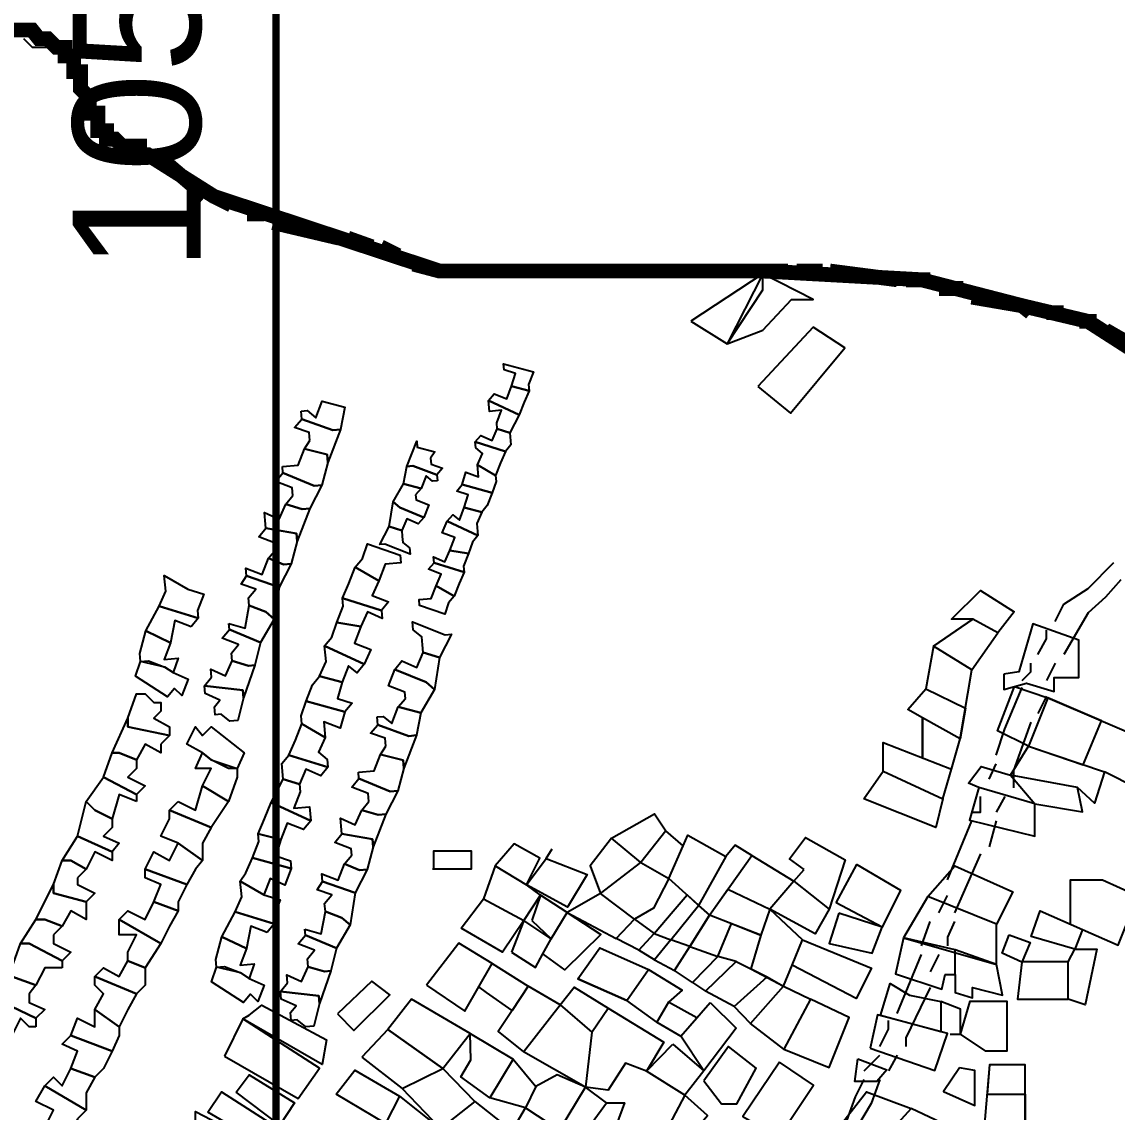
# Model space of a CAD drawing. Header units: millimetres. Extents: x -3588 to 75209, y -3737 to 38254.
# Drawn here: x 19082.6 to 19260.9, y 33496.9 to 33674.4 of the extents above; entities that cross this region are included whole.
import ezdxf

# ---------------------------------------------------------------- set-up
doc = ezdxf.new("R2010")
doc.units = ezdxf.units.MM
doc.layers.add('P', color=253, linetype='Continuous')
doc.layers.add('T', color=7, linetype='Continuous')

msp = doc.modelspace()

# ---------------------------------------------------------------- linework, layer by layer
at = {"color": 254}
for points in [[(19191.543, 33625.635), (19197.488, 33621.942), (19203.273, 33630.773), (19203.273, 33633.342), (19191.543, 33625.635)], [(19203.273, 33624.19), (19207.933, 33629.167), (19211.469, 33629.167), (19203.273, 33633.342), (19203.273, 33633.342), (19197.488, 33621.942), (19203.273, 33624.19)], [(19202.47, 33615.038), (19207.773, 33610.703), (19216.611, 33621.3), (19211.469, 33624.672), (19202.47, 33615.038)], [(19237.317, 33568.935), (19241.497, 33574.95), (19237.447, 33577.172), (19231.025, 33572.756), (19237.447, 33577.172), (19233.992, 33577.172), (19238.678, 33581.814), (19244.197, 33578.362), (19241.497, 33574.95)], [(19242.497, 33568.216), (19242.497, 33565.713), (19244.242, 33566.209), (19246.189, 33566.763), (19250.67, 33565.383), (19250.67, 33567.689), (19254.691, 33567.689), (19254.691, 33573.748), (19247.243, 33576.383), (19244.936, 33568.611), (19242.497, 33568.216)], [(19232.591, 33547.89), (19233.984, 33552.758), (19235.396, 33557.697), (19229.285, 33561.105), (19229.285, 33554.592), (19229.285, 33561.105), (19226.85, 33562.463), (19229.807, 33565.8), (19236.246, 33562.67), (19235.396, 33557.697), (19237.317, 33568.935), (19231.025, 33572.756), (19229.807, 33565.8)], [(19246.498, 33556.483), (19241.47, 33558.995), (19244.242, 33566.209), (19249.657, 33564.341), (19246.498, 33556.483), (19255.402, 33553.471), (19258.424, 33560.605), (19249.657, 33564.341), (19267.278, 33556.833), (19264.162, 33549.655), (19258.876, 33552.296)], [(19222.846, 33552.411), (19222.846, 33557.106), (19233.984, 33552.758)], [(19238.44, 33549.784), (19236.893, 33544.438), (19247.53, 33541.861), (19247.53, 33547.079), (19238.44, 33549.784), (19236.751, 33550.461), (19238.827, 33553.198), (19243.597, 33551.781), (19247.53, 33547.079), (19255.33, 33545.791), (19254.492, 33549.784), (19243.597, 33551.781), (19246.498, 33556.483), (19258.876, 33552.296), (19257.264, 33547.208), (19254.492, 33549.784)], [(19219.713, 33547.89), (19222.846, 33552.411), (19232.591, 33547.89), (19231.423, 33543.229), (19219.713, 33547.89)], [(19178.626, 33541.513), (19185.633, 33545.473), (19187.472, 33542.717), (19183.382, 33537.538)], [(19178.626, 33541.513), (19175.181, 33537.004), (19176.864, 33532.532), (19183.382, 33537.538), (19178.626, 33541.513)], [(19187.949, 33534.95), (19190.314, 33540.295), (19187.472, 33542.717)], [(19190.314, 33540.295), (19191.082, 33542.031), (19197.264, 33538.539), (19192.821, 33530.582), (19194.577, 33529.007), (19201.46, 33538.714), (19198.75, 33540.373), (19197.264, 33538.539)], [(19209.984, 33536.416), (19207.635, 33538.155), (19210.213, 33541.651), (19216.657, 33537.971), (19214.051, 33529.966)], [(19159.694, 33537.014), (19164.797, 33533.942), (19166.957, 33538.257), (19162.769, 33540.61), (19159.694, 33537.014)], [(19168.003, 33538.191), (19168.985, 33539.76)], [(19149.478, 33536.517), (19155.86, 33536.517), (19155.86, 33539.416), (19149.671, 33539.416), (19149.671, 33536.517)], [(19168.003, 33538.191), (19174.677, 33535.576), (19171.471, 33530.281), (19164.797, 33533.942), (19168.003, 33538.191)], [(19201.46, 33538.714), (19208.334, 33534.504), (19204.431, 33529.98), (19202.918, 33525.753), (19194.577, 33529.007), (19197.558, 33533.21), (19204.431, 33529.98)], [(19159.694, 33537.014), (19157.796, 33531.654), (19164.339, 33528.123), (19167.087, 33532.242), (19164.797, 33533.942)], [(19183.382, 33537.538), (19187.949, 33534.95), (19185.456, 33530.114), (19182.36, 33528.35)], [(19208.334, 33534.504), (19209.984, 33536.416)], [(19215.184, 33530.972), (19218.545, 33537.208), (19225.674, 33533.038), (19222.673, 33527.048), (19215.184, 33530.972)], [(19230.135, 33531.998), (19234.534, 33537.03), (19243.969, 33532.762), (19241.317, 33527.539)], [(19191.371, 33523.895), (19194.577, 33529.007), (19187.949, 33534.95)], [(19208.334, 33534.504), (19214.051, 33529.966), (19211.798, 33525.922), (19204.431, 33529.98)], [(19255.283, 33526.678), (19261.11, 33524.1), (19264.316, 33532.056), (19258.562, 33534.663), (19256.756, 33534.663), (19253.277, 33534.663), (19253.277, 33527.565)], [(19176.864, 33532.532), (19171.406, 33529.431), (19179.403, 33525.161), (19182.36, 33528.35), (19176.864, 33532.532)], [(19154.132, 33526.881), (19157.796, 33531.654), (19164.339, 33528.123), (19160.887, 33522.948), (19154.132, 33526.881)], [(19165.648, 33528.123), (19168.832, 33525.115), (19171.406, 33529.431), (19167.087, 33532.242), (19165.648, 33528.123)], [(19185.598, 33526.005), (19188.679, 33529.617), (19190.94, 33532.268), (19194.577, 33529.007), (19191.371, 33523.895), (19188.314, 33524.997), (19192.821, 33530.582), (19190.94, 33532.268)], [(19230.135, 33531.998), (19226.148, 33525.304), (19241.317, 33520.939), (19241.317, 33527.539), (19230.135, 33531.998)], [(19171.406, 33529.431), (19176.915, 33525.845), (19171.019, 33520.071), (19167.48, 33522.697), (19168.832, 33525.115)], [(19195.923, 33522.254), (19198.171, 33527.605), (19202.918, 33525.753), (19201.321, 33520.258), (19206.654, 33517.433), (19208.024, 33520.823), (19209.699, 33524.967), (19204.431, 33529.98), (19209.699, 33524.967), (19220.936, 33520.336), (19218.465, 33515.432), (19208.024, 33520.823)], [(19215.635, 33529.298), (19214.086, 33524.375), (19221.09, 33522.793), (19222.673, 33527.048), (19215.635, 33529.298)], [(19254.058, 33523.448), (19246.966, 33525.502), (19248.431, 33529.709), (19255.283, 33526.678), (19254.058, 33523.448)], [(19162.376, 33522.948), (19166.237, 33520.474), (19167.48, 33522.697), (19168.832, 33525.115), (19164.339, 33528.123), (19162.376, 33522.948)], [(19183.064, 33523.285), (19179.403, 33525.161), (19182.36, 33528.35), (19185.598, 33526.005)], [(19185.645, 33521.691), (19183.064, 33523.285), (19185.598, 33526.005), (19188.314, 33524.997)], [(19243.395, 33525.769), (19246.797, 33524.527), (19245.423, 33521.324), (19242.217, 33522.827), (19243.395, 33525.769)], [(19148.508, 33517.601), (19154.77, 33513.386), (19159.187, 33521.092), (19153.781, 33524.451), (19148.508, 33517.601)], [(19173.136, 33518.627), (19181.149, 33515.108), (19173.136, 33518.627), (19176.746, 33523.642), (19184.671, 33520.123)], [(19191.371, 33523.895), (19188.314, 33524.997), (19185.645, 33521.691), (19188.909, 33519.97)], [(19191.793, 33518.034), (19188.909, 33519.97), (19191.371, 33523.895), (19195.923, 33522.254)], [(19226.148, 33525.304), (19224.838, 33519.432), (19232.422, 33516.932), (19232.938, 33519.313), (19234.567, 33519.313), (19234.567, 33523.36), (19226.148, 33525.304)], [(19198.921, 33521.435), (19195.923, 33522.254), (19191.793, 33518.034), (19193.936, 33516.595)], [(19234.567, 33519.313), (19234.567, 33516.416), (19237.386, 33515.543), (19237.386, 33517.21), (19242.31, 33515.94), (19241.317, 33520.939), (19234.567, 33523.36)], [(19252.983, 33521.381), (19254.058, 33523.448), (19257.657, 33523.448), (19255.754, 33514.397), (19252.983, 33515.306)], [(19159.187, 33521.092), (19165.059, 33517.442), (19162.45, 33513.49), (19158.306, 33516.42), (19157.027, 33517.324)], [(19181.149, 33515.108), (19184.671, 33520.123), (19190.131, 33516.779), (19187.929, 33514.844), (19185.992, 33511.588), (19181.149, 33515.108)], [(19198.595, 33514.128), (19193.936, 33516.595), (19198.921, 33521.435), (19203.952, 33518.968)], [(19245.423, 33521.324), (19244.751, 33515.306), (19252.983, 33515.306), (19252.983, 33521.381), (19245.448, 33521.381)], [(19134.034, 33512.929), (19136.7, 33510.199), (19142.565, 33515.993), (19139.633, 33518.257), (19134.034, 33512.929)], [(19201.25, 33511.335), (19198.595, 33514.128), (19203.952, 33518.968), (19206.654, 33517.433)], [(19162.45, 33513.49), (19160.177, 33510.047), (19164.328, 33506.759), (19170.271, 33514.382), (19165.059, 33517.442)], [(19170.271, 33514.382), (19172.534, 33517.286), (19178.067, 33513.876)], [(19206.7, 33507.193), (19201.25, 33511.335), (19206.654, 33517.433), (19211.032, 33515.338)], [(19227.15, 33515.965), (19232.224, 33514.939), (19232.224, 33510.013), (19222.397, 33512.672), (19224.009, 33517.848), (19227.15, 33515.965)], [(19142.2, 33510.386), (19151.167, 33504.005), (19155.609, 33509.71), (19146.049, 33515.331), (19142.2, 33510.386)], [(19187.929, 33514.844), (19185.992, 33511.588), (19189.899, 33509.271), (19192.531, 33512.272), (19187.929, 33514.844)], [(19194.709, 33514.756), (19198.936, 33510.621), (19193.653, 33503.67), (19189.899, 33509.271), (19194.709, 33514.756)], [(19206.7, 33507.193), (19214.06, 33504.167), (19217.321, 33512.313), (19211.032, 33515.338), (19206.7, 33507.193)], [(19233.754, 33509.599), (19235.426, 33509.599), (19235.426, 33513.672), (19232.224, 33514.939)], [(19235.426, 33509.599), (19236.996, 33515), (19242.977, 33515), (19242.977, 33506.852), (19239.594, 33506.852), (19235.426, 33509.599)], [(19119.653, 33512.692), (19121.695, 33514.358), (19132.231, 33508.684), (19131.504, 33504.67), (19118.612, 33512.138), (19119.653, 33512.692)], [(19170.271, 33514.382), (19175.424, 33509.965), (19174.414, 33500.971), (19164.328, 33506.759)], [(19175.424, 33509.965), (19178.067, 33513.876), (19187.137, 33508.333), (19184.319, 33503.582), (19180.885, 33504.902), (19178.067, 33500.503), (19174.414, 33500.971)], [(19115.655, 33506.063), (19127.65, 33499.168), (19131.1, 33504.093), (19118.612, 33512.138), (19115.655, 33506.063)], [(19220.741, 33507.353), (19231.269, 33503.689), (19233.317, 33509.717), (19221.961, 33512.79), (19220.741, 33507.353)], [(19138.013, 33505.864), (19144.527, 33500.75), (19151.167, 33504.005), (19142.2, 33510.386), (19138.013, 33505.864)], [(19155.609, 33509.71), (19162.643, 33505.574), (19158.842, 33499.257), (19154.125, 33502.697), (19155.718, 33505.436), (19155.609, 33509.71)], [(19188.634, 33507.981), (19193.653, 33503.67), (19190.544, 33499.671), (19184.319, 33503.582), (19188.634, 33507.981)], [(19193.653, 33501.998), (19196.559, 33498.303), (19199.024, 33498.303), (19202.194, 33504.11), (19197.703, 33507.629), (19193.653, 33501.998)], [(19151.167, 33504.005), (19156.376, 33498.656), (19150.767, 33494.276), (19144.527, 33500.75)], [(19162.643, 33505.574), (19166.305, 33501.127), (19164.628, 33497.614), (19158.842, 33499.257)], [(19205.98, 33505.078), (19199.993, 33496.192), (19205.892, 33492.848), (19211.528, 33501.294), (19205.98, 33505.078)], [(19218.73, 33505.581), (19223.462, 33503.808), (19221.806, 33501.917), (19218.257, 33501.917), (19218.73, 33505.581)], [(19235.291, 33504.162), (19232.689, 33500.262), (19237.775, 33498.016), (19237.775, 33503.689), (19235.291, 33504.162)], [(19240.164, 33504.646), (19238.884, 33489.402), (19245.971, 33489.402), (19245.971, 33504.646), (19240.164, 33504.646), (19239.763, 33499.868), (19245.971, 33499.868), (19245.971, 33494.713), (19239.33, 33494.713)], [(19117.515, 33500.157), (19119.646, 33502.978), (19127.013, 33498.464), (19124.626, 33494.822), (19117.515, 33500.157)], [(19133.835, 33499.847), (19136.871, 33503.751), (19144.146, 33499.525), (19141.82, 33495.087), (19133.835, 33499.847)], [(19170.161, 33494.005), (19174.414, 33500.971), (19169.788, 33502.983), (19166.305, 33501.127)], [(19170.161, 33494.005), (19173.152, 33492.055), (19177.8, 33498.458), (19174.414, 33500.971)], [(19112.931, 33496.938), (19115.154, 33500.213), (19124.38, 33494.302), (19122.413, 33491.41), (19112.931, 33496.938)], [(19144.146, 33499.525), (19150.264, 33494.627), (19144.651, 33492.35), (19141.82, 33495.087)], [(19156.376, 33498.656), (19160.784, 33495.204), (19156.132, 33490.425)], [(19186.999, 33492.902), (19191.253, 33492.902), (19194.247, 33496.365), (19190.544, 33499.671), (19186.999, 33492.902)], [(19220.869, 33490.312), (19214.939, 33493.566), (19220.144, 33500.253), (19227.426, 33497.542)], [(19110.89, 33493.914), (19110.89, 33497.033), (19122.227, 33491.123), (19122.227, 33486.69), (19110.89, 33493.914)], [(19160.346, 33490.279), (19164.628, 33497.614), (19170.161, 33494.005), (19165.766, 33486.805), (19163.483, 33488.005)], [(19177.8, 33498.458), (19180.759, 33498.458), (19179.46, 33494.903), (19175.219, 33494.903)], [(19229.773, 33488.358), (19233.293, 33494.741), (19227.426, 33497.542), (19220.869, 33490.312)]]:
    msp.add_lwpolyline(points, dxfattribs=at)
at = {"layer": 'P', "const_width": 1.2}
msp.add_lwpolyline([(19125.312, 27423.91), (19123.411, 36422.535)], dxfattribs=at)
at = {"layer": 'P', "color": 254}
for points, const_width in [([(19080.054, 33673.04), (19081.463, 33673.04), (19082.887, 33673.04), (19084.295, 33673.04), (19085.416, 33671.631), (19086.84, 33671.631), (19088.248, 33670.223), (19089.657, 33670.223), (19089.657, 33668.815), (19091.065, 33668.815), (19091.065, 33667.678), (19091.065, 33666.27), (19092.201, 33666.27), (19092.201, 33664.862), (19092.201, 33663.453), (19093.609, 33662.029), (19093.609, 33660.909), (19093.609, 33659.5), (19095.018, 33659.5), (19095.018, 33658.092), (19095.018, 33656.668), (19096.426, 33656.668), (19096.426, 33655.259), (19097.834, 33655.259), (19098.971, 33654.139), (19100.379, 33654.139), (19101.787, 33654.139), (19101.787, 33652.715), (19103.212, 33652.715), (19113.934, 33645.945), (19150.631, 33633.814), (19188.464, 33633.814), (19203.411, 33633.814), (19229.113, 33632.39), (19245.485, 33628.165), (19256.207, 33625.621), (19271.171, 33616.018)], 2.417), ([(19080.054, 33673.04), (19081.463, 33673.04), (19082.887, 33673.04), (19084.295, 33673.04)], 2.417), ([(19081.463, 33673.04), (19082.887, 33673.04), (19084.295, 33673.04), (19085.416, 33671.631), (19086.84, 33671.631), (19088.248, 33670.223), (19089.657, 33670.223), (19089.657, 33668.815), (19091.065, 33668.815), (19091.065, 33667.678), (19091.065, 33666.27), (19092.201, 33666.27), (19092.201, 33664.862), (19092.201, 33663.453), (19093.609, 33662.029), (19093.609, 33660.909), (19093.609, 33659.5), (19095.018, 33659.5), (19095.018, 33658.092), (19095.018, 33656.668), (19096.426, 33656.668), (19096.426, 33655.259), (19097.834, 33655.259), (19098.971, 33654.139), (19100.379, 33654.139), (19101.787, 33654.139), (19101.787, 33652.715), (19103.212, 33652.715), (19113.934, 33645.945), (19150.631, 33633.814), (19188.464, 33633.814), (19203.411, 33633.814), (19229.113, 33632.39), (19245.485, 33628.165), (19256.207, 33625.621), (19271.171, 33616.018)], 1.2), ([(19085.416, 33671.631), (19086.84, 33671.631), (19088.248, 33670.223)], 2.417), ([(19089.657, 33668.815), (19091.065, 33668.815), (19091.065, 33667.678), (19091.065, 33666.27), (19092.201, 33666.27), (19092.201, 33664.862), (19092.201, 33663.453), (19093.609, 33662.029), (19093.609, 33660.909), (19093.609, 33659.5)], 2.417), ([(19095.018, 33658.092), (19095.018, 33656.668), (19096.426, 33656.668), (19096.426, 33655.259), (19097.834, 33655.259)], 2.417), ([(19098.971, 33654.139), (19100.379, 33654.139), (19101.787, 33654.139), (19101.787, 33652.715)], 2.417), ([(19104.62, 33652.715), (19112.526, 33645.945)], 2.417), ([(19113.934, 33645.945), (19116.751, 33644.537)], 2.417), ([(19119.295, 33643.129), (19122.112, 33643.129)], 2.417), ([(19123.536, 33641.704), (19134.259, 33639.176)], 2.417), ([(19135.667, 33639.176), (19139.62, 33637.767)], 2.417), ([(19141.028, 33637.767), (19143.861, 33636.343)], 2.417), ([(19146.39, 33634.935), (19150.631, 33633.814), (19155.992, 33633.814)], 2.417), ([(19158.809, 33633.814), (19161.353, 33633.814)], 2.417), ([(19162.762, 33633.814), (19166.714, 33633.814)], 2.417), ([(19168.139, 33633.814), (19179.133, 33633.814)], 2.417), ([(19180.27, 33633.814), (19184.511, 33633.814)], 2.417), ([(19185.919, 33633.814), (19188.464, 33633.814), (19189.872, 33633.814)], 2.417), ([(19191.28, 33633.814), (19202.003, 33633.814)], 2.417), ([(19203.411, 33633.814), (19207.364, 33633.814)], 2.417), ([(19208.788, 33633.814), (19213.013, 33633.814)], 2.417), ([(19214.149, 33633.814), (19225.16, 33632.39)], 2.417), ([(19226.568, 33632.39), (19229.113, 33632.39), (19230.521, 33632.39)], 2.417), ([(19231.93, 33630.982), (19235.883, 33630.982)], 2.417), ([(19237.291, 33629.573), (19245.485, 33628.165), (19246.893, 33627.029)], 2.417), ([(19249.438, 33627.029), (19252.254, 33627.029)], 2.417), ([(19254.799, 33625.621), (19256.207, 33625.621), (19257.616, 33625.621)], 2.417), ([(19259.024, 33624.212), (19268.338, 33618.851)], 2.417)]:
    msp.add_lwpolyline(points, dxfattribs=dict(at, const_width=const_width))
for points in [[(19082.887, 33671.631), (19084.295, 33670.223), (19086.84, 33670.223), (19089.657, 33668.815), (19091.065, 33667.678)], [(19092.201, 33666.27), (19093.609, 33662.029)], [(19165.132, 33615.332), (19165.223, 33614.34), (19162.377, 33615.079), (19162.978, 33617.114), (19161.144, 33617.733), (19161.053, 33618.726), (19165.934, 33617.385), (19165.132, 33615.332)], [(19164.404, 33612.487), (19163.592, 33610.422), (19158.622, 33612.744), (19159.513, 33613.816), (19161.577, 33613.015), (19162.377, 33615.079), (19165.223, 33614.34), (19164.404, 33612.487)], [(19159.946, 33609.098), (19160.747, 33611.151), (19158.784, 33610.971), (19158.622, 33612.744), (19163.592, 33610.422), (19162.083, 33607.506), (19160.036, 33608.116), (19159.946, 33609.098)], [(19128.091, 33611.005), (19129.103, 33611.098), (19130.493, 33609.941), (19131.546, 33612.62), (19135.237, 33611.66), (19134.537, 33608.007), (19133.264, 33607.89), (19128.207, 33609.731), (19128.091, 33611.005)], [(19129.548, 33606.251), (19129.43, 33607.539), (19127.037, 33608.34), (19128.207, 33609.731), (19133.264, 33607.89), (19134.537, 33608.007), (19132.459, 33602.667), (19132.342, 33603.94), (19128.652, 33604.885), (19129.548, 33606.251)], [(19162.263, 33605.543), (19161.36, 33604.47), (19156.463, 33606), (19157.354, 33607.072), (19159.217, 33606.253), (19160.036, 33608.116), (19162.083, 33607.506), (19162.263, 33605.543)], [(19149.17, 33603.351), (19149.261, 33602.359), (19151.106, 33601.741), (19150.204, 33600.668), (19146.306, 33602.088), (19145.324, 33601.997), (19146.926, 33606.115), (19147.016, 33605.133), (19149.861, 33604.405), (19149.17, 33603.351)], [(19160.542, 33602.607), (19159.74, 33600.554), (19156.805, 33602.264), (19157.624, 33604.127), (19156.553, 33605.019), (19156.463, 33606), (19161.36, 33604.47), (19160.542, 33602.607)], [(19125.052, 33601.987), (19127.598, 33602.221), (19128.652, 33604.885), (19132.342, 33603.94), (19132.459, 33602.667), (19131.5, 33598.975), (19130.226, 33598.858), (19125.146, 33600.96), (19125.052, 33601.987)], [(19150.294, 33599.687), (19149.513, 33599.615), (19148.441, 33600.507), (19147.63, 33598.441), (19144.784, 33599.181), (19145.324, 33601.997), (19146.306, 33602.088), (19150.204, 33600.668), (19150.294, 33599.687)], [(19159.831, 33599.561), (19159.201, 33597.726), (19154.322, 33599.055), (19154.933, 33601.102), (19156.986, 33600.301), (19156.805, 33602.264), (19159.74, 33600.554), (19159.831, 33599.561)], [(19126.77, 33597.257), (19126.653, 33598.53), (19123.99, 33599.57), (19125.146, 33600.96), (19130.226, 33598.858), (19131.5, 33598.975), (19129.542, 33595.192), (19128.254, 33595.074), (19125.615, 33595.853), (19126.77, 33597.257)], [(19146.739, 33597.37), (19146.81, 33596.589), (19148.875, 33595.778), (19148.063, 33593.724), (19144.147, 33595.344), (19143.074, 33596.246), (19144.784, 33599.181), (19147.63, 33598.441), (19146.739, 33597.37)], [(19158.401, 33595.662), (19157.51, 33594.591), (19154.665, 33595.319), (19155.275, 33597.366), (19153.43, 33597.984), (19154.322, 33599.055), (19159.201, 33597.726), (19158.401, 33595.662)], [(19122.251, 33593.239), (19122.135, 33594.512), (19124.552, 33593.45), (19125.615, 33595.853), (19128.254, 33595.074), (19129.542, 33595.192), (19127.45, 33589.85), (19127.333, 33591.123), (19122.37, 33591.952), (19122.251, 33593.239)], [(19148.063, 33593.724), (19147.172, 33592.652), (19145.308, 33593.471), (19144.489, 33591.607), (19142.454, 33592.219), (19143.074, 33596.246), (19144.147, 33595.344), (19148.063, 33593.724)], [(19156.691, 33592.727), (19156.871, 33590.764), (19151.9, 33593.086), (19152.792, 33594.158), (19153.863, 33593.266), (19154.665, 33595.319), (19157.51, 33594.591), (19156.691, 33592.727)], [(19123.969, 33588.51), (19123.876, 33589.522), (19121.213, 33590.562), (19122.37, 33591.952), (19127.333, 33591.123), (19127.45, 33589.85), (19126.505, 33586.16), (19125.231, 33586.043), (19122.814, 33587.105), (19123.969, 33588.51)], [(19144.58, 33590.626), (19144.67, 33589.644), (19145.741, 33588.753), (19145.832, 33587.76), (19141.725, 33589.374), (19140.933, 33589.302), (19142.454, 33592.219), (19144.489, 33591.607), (19144.58, 33590.626)], [(19155.98, 33589.693), (19155.351, 33587.847), (19152.334, 33588.357), (19153.135, 33590.421), (19151.071, 33591.222), (19151.9, 33593.086), (19156.871, 33590.764), (19155.98, 33589.693)], [(19138.098, 33587.03), (19138.899, 33589.423), (19144.217, 33587.592), (19144.334, 33586.319), (19141.788, 33586.085), (19140.735, 33583.406), (19136.927, 33585.639), (19138.098, 33587.03)], [(19154.549, 33585.794), (19154.64, 33584.801), (19149.741, 33586.342), (19149.651, 33587.324), (19151.504, 33586.504), (19152.334, 33588.357), (19155.351, 33587.847), (19154.549, 33585.794)], [(19119.229, 33584.208), (19119.112, 33585.482), (19121.775, 33584.442), (19122.814, 33587.105), (19125.231, 33586.043), (19126.505, 33586.16), (19124.532, 33582.376), (19119.229, 33584.208)], [(19153.821, 33582.949), (19153.02, 33580.885), (19150.084, 33582.606), (19150.904, 33584.458), (19148.839, 33585.27), (19149.741, 33586.342), (19154.64, 33584.801), (19153.821, 33582.949)], [(19252.254, 33579.61), (19256.207, 33582.154), (19260.432, 33586.379)], [(19106.065, 33581.717), (19105.831, 33584.263), (19109.638, 33582.044), (19112.293, 33581.252), (19111.239, 33578.588), (19111.356, 33577.315), (19105.003, 33579.299), (19106.065, 33581.717)], [(19119.557, 33580.635), (19120.713, 33582.025), (19118.318, 33582.841), (19119.229, 33584.208), (19124.532, 33582.376), (19123.728, 33577.152), (19122.337, 33578.323), (19119.673, 33579.362), (19119.557, 33580.635)], [(19135.889, 33582.961), (19136.927, 33585.639), (19140.735, 33583.406), (19139.672, 33581.004), (19142.351, 33579.951), (19141.18, 33578.56), (19134.826, 33580.559), (19135.889, 33582.961)], [(19152.118, 33579.812), (19151.5, 33577.967), (19147.4, 33579.379), (19147.31, 33580.361), (19149.273, 33580.541), (19150.084, 33582.606), (19153.02, 33580.885), (19152.118, 33579.812)], [(19261.568, 33583.563), (19259.024, 33580.73), (19256.207, 33578.202)], [(19110.201, 33575.91), (19107.537, 33576.964), (19106.837, 33573.297), (19102.808, 33575.232), (19105.003, 33579.299), (19111.356, 33577.315), (19110.201, 33575.91)], [(19116.335, 33576.473), (19118.974, 33575.694), (19119.673, 33579.362), (19122.337, 33578.323), (19123.728, 33577.152), (19121.51, 33573.345), (19116.428, 33575.461), (19116.335, 33576.473)], [(19134.944, 33579.271), (19134.826, 33580.559), (19141.18, 33578.56), (19141.297, 33577.287), (19138.894, 33578.35), (19137.817, 33575.946), (19133.904, 33576.608), (19134.944, 33579.271)], [(19250.846, 33576.793), (19252.254, 33579.61)], [(19256.207, 33578.202), (19252.254, 33571.416)], [(19116.78, 33571.627), (19117.936, 33573.017), (19115.257, 33574.069), (19116.428, 33575.461), (19121.51, 33573.345), (19120.563, 33569.669), (19119.536, 33569.575), (19116.897, 33570.354), (19116.78, 33571.627)], [(19133.088, 33574.214), (19133.904, 33576.608), (19137.817, 33575.946), (19136.778, 33573.268), (19139.456, 33572.23), (19138.379, 33569.812), (19131.932, 33572.824), (19133.088, 33574.214)], [(19147.876, 33573.003), (19147.759, 33574.276), (19146.369, 33575.432), (19146.251, 33576.72), (19151.578, 33574.627), (19152.605, 33574.721), (19150.633, 33570.937), (19147.993, 33571.73), (19147.876, 33573.003)], [(19248.013, 33571.416), (19249.438, 33573.961), (19249.438, 33575.369)], [(19101.863, 33571.542), (19102.808, 33575.232), (19106.837, 33573.297), (19105.799, 33570.619), (19108.1, 33570.83), (19107.282, 33568.45), (19105.916, 33569.346), (19101.98, 33570.269), (19101.863, 33571.542)], [(19132.166, 33570.278), (19131.932, 33572.824), (19138.379, 33569.812), (19137.223, 33568.422), (19135.833, 33569.578), (19134.794, 33566.915), (19131.104, 33567.86), (19132.166, 33570.278)], [(19143.357, 33568.985), (19144.513, 33570.375), (19146.931, 33569.313), (19147.993, 33571.73), (19150.633, 33570.937), (19149.829, 33565.713), (19148.437, 33566.884), (19143.357, 33568.985)], [(19103.253, 33570.386), (19105.916, 33569.346), (19107.282, 33568.45), (19109.701, 33567.374), (19108.661, 33564.711), (19107.517, 33565.89), (19106.361, 33564.5), (19101.163, 33567.889), (19101.98, 33570.269), (19103.253, 33570.386)], [(19113.534, 33567.726), (19113.416, 33569.013), (19115.82, 33567.935), (19116.897, 33570.354), (19119.536, 33569.575), (19120.563, 33569.669), (19118.731, 33564.351), (19118.615, 33565.624), (19112.364, 33566.334), (19113.534, 33567.726)], [(19245.485, 33567.191), (19246.893, 33568.599), (19246.893, 33570.008)], [(19250.846, 33570.008), (19249.438, 33567.191)], [(19145.075, 33564.255), (19144.982, 33565.268), (19142.303, 33566.321), (19143.357, 33568.985), (19148.437, 33566.884), (19149.829, 33565.713), (19147.61, 33561.906), (19143.919, 33562.865), (19145.075, 33564.255)], [(19129.947, 33566.47), (19131.104, 33567.86), (19134.794, 33566.915), (19134.002, 33564.26), (19136.395, 33563.459), (19135.239, 33562.069), (19128.909, 33563.793), (19129.947, 33566.47)], [(19105.266, 33562.183), (19104.146, 33561.046), (19106.691, 33559.638), (19106.691, 33558.23), (19099.905, 33559.638), (19099.905, 33561.046), (19101.313, 33564.999), (19102.738, 33564.999), (19104.146, 33563.591), (19105.266, 33563.591), (19105.266, 33562.183)], [(19113.979, 33562.879), (19114.898, 33563.999), (19112.481, 33565.061), (19112.364, 33566.334), (19118.615, 33565.624), (19118.731, 33564.351), (19117.786, 33560.661), (19116.499, 33560.543), (19115.109, 33561.699), (19114.096, 33561.606), (19113.979, 33562.879)], [(19241.244, 33555.044), (19242.652, 33559.285), (19245.485, 33566.055)], [(19249.438, 33564.646), (19248.013, 33561.83)], [(19128.092, 33561.413), (19128.909, 33563.793), (19135.239, 33562.069), (19134.446, 33559.414), (19131.783, 33560.453), (19132.017, 33557.907), (19128.21, 33560.125), (19128.092, 33561.413)], [(19140.464, 33561.25), (19141.476, 33561.343), (19142.866, 33560.187), (19143.919, 33562.865), (19147.61, 33561.906), (19146.91, 33558.253), (19145.637, 33558.136), (19140.58, 33559.977), (19140.464, 33561.25)], [(19105.266, 33556.821), (19105.266, 33555.397), (19102.738, 33556.821), (19101.313, 33554.277), (19098.497, 33555.397), (19097.36, 33555.397), (19099.905, 33561.046), (19099.905, 33559.638), (19106.691, 33558.23), (19105.266, 33556.821)], [(19116.277, 33552.869), (19113.46, 33554.277), (19112.052, 33555.397), (19109.507, 33556.821), (19110.915, 33559.638), (19112.052, 33558.23), (19113.46, 33559.638), (19118.821, 33555.397), (19117.685, 33552.869), (19116.277, 33552.869)], [(19127.171, 33557.462), (19128.21, 33560.125), (19132.017, 33557.907), (19130.955, 33555.49), (19132.345, 33554.334), (19132.462, 33553.061), (19126.109, 33555.045), (19127.171, 33557.462)], [(19141.921, 33556.496), (19141.803, 33557.784), (19139.41, 33558.586), (19140.58, 33559.977), (19145.637, 33558.136), (19146.91, 33558.253), (19144.832, 33552.912), (19144.715, 33554.185), (19141.025, 33555.13), (19141.921, 33556.496)], [(19246.893, 33560.405), (19244.06, 33552.516), (19244.06, 33549.683)], [(19101.313, 33552.869), (19099.905, 33551.46), (19102.738, 33550.036), (19101.313, 33548.628), (19095.952, 33551.46), (19097.36, 33555.397), (19098.497, 33555.397), (19101.313, 33554.277), (19101.313, 33552.869)], [(19117.685, 33551.46), (19116.277, 33547.507), (19112.052, 33550.036), (19113.46, 33552.869), (19110.915, 33552.869), (19112.052, 33555.397), (19113.46, 33554.277), (19117.685, 33552.869), (19117.685, 33551.46)], [(19124.938, 33553.654), (19126.109, 33555.045), (19132.462, 33553.061), (19131.306, 33551.671), (19128.888, 33552.733), (19127.826, 33550.316), (19125.172, 33551.108), (19124.938, 33553.654)], [(19137.425, 33552.232), (19139.971, 33552.466), (19141.025, 33555.13), (19144.715, 33554.185), (19144.832, 33552.912), (19143.873, 33549.221), (19142.6, 33549.104), (19137.519, 33551.205), (19137.425, 33552.232)], [(19240.107, 33551.091), (19241.244, 33553.636)], [(19101.313, 33547.507), (19098.497, 33548.628), (19097.36, 33544.675), (19094.544, 33546.083), (19093.135, 33547.507), (19095.952, 33551.46), (19101.313, 33548.628), (19101.313, 33547.507)], [(19127.943, 33549.042), (19126.904, 33546.379), (19129.45, 33546.613), (19129.661, 33544.313), (19123.214, 33547.325), (19125.172, 33551.108), (19127.826, 33550.316), (19127.943, 33549.042)], [(19139.143, 33547.503), (19139.026, 33548.776), (19136.363, 33549.815), (19137.519, 33551.205), (19142.6, 33549.104), (19143.873, 33549.221), (19141.915, 33545.437), (19140.627, 33545.319), (19137.988, 33546.098), (19139.143, 33547.503)], [(19108.099, 33547.507), (19110.915, 33546.083), (19112.052, 33550.036), (19116.277, 33547.507), (19113.46, 33543.266), (19106.691, 33546.083), (19108.099, 33547.507)], [(19097.36, 33543.266), (19095.952, 33541.858), (19098.497, 33540.722), (19097.36, 33539.313), (19091.727, 33541.858), (19093.135, 33547.507), (19094.544, 33546.083), (19097.36, 33544.675), (19097.36, 33543.266)], [(19122.161, 33544.646), (19123.214, 33547.325), (19129.661, 33544.313), (19128.505, 33542.923), (19125.827, 33543.961), (19124.789, 33541.283), (19121.098, 33542.243), (19122.161, 33544.646)], [(19237.291, 33545.73), (19238.699, 33545.73), (19238.699, 33548.275)], [(19242.652, 33548.275), (19241.244, 33545.73)], [(19112.052, 33540.722), (19112.052, 33537.905), (19108.099, 33540.722), (19105.266, 33541.858), (19106.691, 33544.675), (19106.691, 33546.083), (19113.46, 33543.266), (19112.052, 33540.722)], [(19134.624, 33543.485), (19134.508, 33544.758), (19136.925, 33543.696), (19137.988, 33546.098), (19140.627, 33545.319), (19141.915, 33545.437), (19139.823, 33540.096), (19139.706, 33541.369), (19134.743, 33542.197), (19134.624, 33543.485)], [(19233.338, 33534.719), (19237.291, 33544.322)], [(19241.244, 33544.322), (19240.107, 33540.081)], [(19097.36, 33539.313), (19097.36, 33537.905), (19094.544, 33539.313), (19093.135, 33536.497), (19090.591, 33537.905), (19089.182, 33537.905), (19091.727, 33541.858), (19097.36, 33539.313)], [(19121.216, 33540.956), (19121.098, 33542.243), (19124.789, 33541.283), (19124.01, 33538.644), (19126.389, 33537.841), (19126.507, 33536.554), (19120.177, 33538.293), (19121.216, 33540.956)], [(19136.342, 33538.755), (19136.249, 33539.768), (19133.586, 33540.807), (19134.743, 33542.197), (19139.706, 33541.369), (19139.823, 33540.096), (19138.878, 33536.405), (19137.605, 33536.288), (19135.187, 33537.35), (19136.342, 33538.755)], [(19110.915, 33536.497), (19109.507, 33533.952), (19102.738, 33536.497), (19104.146, 33539.313), (19106.691, 33537.905), (19108.099, 33540.722), (19112.052, 33537.905), (19110.915, 33536.497)], [(19091.727, 33535.072), (19091.727, 33533.952), (19094.544, 33532.544), (19093.135, 33531.135), (19087.774, 33532.544), (19087.774, 33533.952), (19089.182, 33537.905), (19090.591, 33537.905), (19093.135, 33536.497), (19091.727, 33535.072)], [(19119.115, 33535.875), (19120.177, 33538.293), (19126.507, 33536.554), (19125.468, 33533.891), (19123.051, 33534.953), (19122.011, 33532.29), (19118.204, 33534.508), (19119.115, 33535.875)], [(19238.699, 33538.96), (19234.474, 33529.358)], [(19108.099, 33531.135), (19108.099, 33529.711), (19104.146, 33531.135), (19105.266, 33533.952), (19102.738, 33535.072), (19102.738, 33536.497), (19109.507, 33533.952), (19108.099, 33531.135)], [(19131.602, 33534.454), (19131.485, 33535.727), (19134.148, 33534.687), (19135.187, 33537.35), (19137.605, 33536.288), (19138.878, 33536.405), (19136.905, 33532.621), (19131.602, 33534.454)], [(19118.438, 33531.962), (19118.204, 33534.508), (19122.011, 33532.29), (19124.666, 33531.498), (19123.612, 33528.833), (19123.729, 33527.56), (19117.376, 33529.545), (19118.438, 33531.962)], [(19131.93, 33530.88), (19133.086, 33532.27), (19130.691, 33533.086), (19131.602, 33534.454), (19136.905, 33532.621), (19136.101, 33527.397), (19134.71, 33528.568), (19132.047, 33529.607), (19131.93, 33530.88)], [(19093.135, 33529.711), (19093.135, 33528.303), (19090.591, 33529.711), (19089.182, 33527.183), (19086.366, 33528.303), (19084.941, 33528.303), (19087.774, 33533.952), (19087.774, 33532.544), (19093.135, 33531.135), (19093.135, 33529.711)], [(19106.691, 33527.183), (19105.266, 33524.35), (19098.497, 33528.303), (19099.905, 33529.711), (19102.738, 33528.303), (19104.146, 33531.135), (19108.099, 33529.711), (19106.691, 33527.183)], [(19231.93, 33529.358), (19233.338, 33532.191)], [(19122.574, 33526.156), (19119.91, 33527.21), (19119.211, 33523.542), (19115.182, 33525.477), (19117.376, 33529.545), (19123.729, 33527.56), (19122.574, 33526.156)], [(19128.708, 33526.719), (19131.347, 33525.94), (19132.047, 33529.607), (19134.71, 33528.568), (19136.101, 33527.397), (19133.883, 33523.59), (19128.801, 33525.706), (19128.708, 33526.719)], [(19087.774, 33525.758), (19087.774, 33524.35), (19090.591, 33522.942), (19089.182, 33521.533), (19083.821, 33524.35), (19082.413, 33524.35), (19084.941, 33528.303), (19086.366, 33528.303), (19089.182, 33527.183), (19087.774, 33525.758)], [(19099.905, 33522.942), (19101.313, 33525.758), (19098.497, 33525.758), (19098.497, 33528.303), (19105.266, 33524.35), (19102.738, 33520.397), (19099.905, 33521.533), (19099.905, 33522.942)], [(19229.113, 33523.997), (19230.521, 33527.95)], [(19234.474, 33527.95), (19233.338, 33525.405), (19233.338, 33523.997)], [(19114.236, 33521.787), (19115.182, 33525.477), (19119.211, 33523.542), (19118.173, 33520.865), (19120.473, 33521.076), (19119.655, 33518.696), (19118.289, 33519.591), (19114.353, 33520.514), (19114.236, 33521.787)], [(19129.153, 33521.872), (19130.309, 33523.262), (19127.63, 33524.315), (19128.801, 33525.706), (19133.883, 33523.59), (19132.936, 33519.914), (19131.909, 33519.82), (19129.27, 33520.599), (19129.153, 33521.872)], [(19089.182, 33520.397), (19086.366, 33520.397), (19084.941, 33517.58), (19080.989, 33518.989), (19080.989, 33520.397), (19082.413, 33524.35), (19083.821, 33524.35), (19089.182, 33521.533), (19089.182, 33520.397)], [(19225.16, 33512.986), (19229.113, 33522.589)], [(19231.93, 33522.589), (19230.521, 33519.756)], [(19083.821, 33516.172), (19083.821, 33514.748), (19086.366, 33513.627), (19084.941, 33512.219), (19079.58, 33514.748), (19078.172, 33514.748), (19080.989, 33520.397), (19080.989, 33518.989), (19084.941, 33517.58), (19083.821, 33516.172)], [(19102.738, 33517.58), (19101.313, 33516.172), (19094.544, 33518.989), (19095.952, 33520.397), (19098.497, 33518.989), (19099.905, 33521.533), (19102.738, 33520.397), (19102.738, 33517.58)], [(19115.626, 33520.631), (19118.289, 33519.591), (19119.655, 33518.696), (19122.074, 33517.619), (19121.034, 33514.956), (19119.89, 33516.135), (19118.734, 33514.745), (19113.536, 33518.134), (19114.353, 33520.514), (19115.626, 33520.631)], [(19125.908, 33517.971), (19125.789, 33519.259), (19128.193, 33518.181), (19129.27, 33520.599), (19131.909, 33519.82), (19132.936, 33519.914), (19131.105, 33514.596), (19130.988, 33515.87), (19124.737, 33516.58), (19125.908, 33517.971)], [(19099.905, 33513.627), (19098.497, 33510.811), (19094.544, 33513.627), (19095.952, 33516.172), (19094.544, 33517.58), (19094.544, 33518.989), (19101.313, 33516.172), (19099.905, 33513.627)], [(19126.352, 33513.124), (19127.271, 33514.245), (19124.854, 33515.307), (19124.737, 33516.58), (19130.988, 33515.87), (19131.105, 33514.596), (19130.159, 33510.906), (19128.872, 33510.788), (19127.482, 33511.944), (19126.469, 33511.851), (19126.352, 33513.124)], [(19230.521, 33517.227), (19226.568, 33509.034), (19226.568, 33507.625)], [(19084.941, 33510.811), (19083.821, 33510.811), (19082.413, 33512.219), (19080.989, 33509.386), (19077.036, 33510.811), (19078.172, 33514.748), (19079.58, 33514.748), (19084.941, 33512.219), (19084.941, 33510.811)], [(19098.497, 33509.386), (19097.36, 33506.858), (19090.591, 33509.386), (19091.727, 33512.219), (19094.544, 33510.811), (19094.544, 33513.627), (19098.497, 33510.811), (19098.497, 33509.386)], [(19222.327, 33507.625), (19223.736, 33510.442), (19223.736, 33511.866)], [(19095.952, 33504.025), (19094.544, 33502.617), (19090.591, 33504.025), (19091.727, 33506.858), (19089.182, 33507.978), (19090.591, 33509.386), (19097.36, 33506.858), (19095.952, 33504.025)], [(19219.783, 33503.672), (19222.327, 33506.217)], [(19225.16, 33506.217), (19223.736, 33503.672)], [(19093.135, 33500.072), (19093.135, 33497.256), (19086.366, 33501.209), (19087.774, 33502.617), (19089.182, 33501.209), (19090.591, 33504.025), (19094.544, 33502.617), (19093.135, 33500.072)], [(19218.374, 33499.431), (19219.783, 33502.264)], [(19222.327, 33502.264), (19220.919, 33498.311)], [(19091.727, 33495.847), (19090.591, 33493.303), (19086.366, 33494.423), (19087.774, 33497.256), (19084.941, 33498.664), (19086.366, 33501.209), (19093.135, 33497.256), (19091.727, 33495.847)], [(19216.966, 33495.494), (19218.374, 33499.431)], [(19220.919, 33498.311), (19218.374, 33494.07), (19218.374, 33492.662)]]:
    msp.add_lwpolyline(points, dxfattribs=at)

# ---------------------------------------------------------------- texts
at = {"layer": 'T', "insert": (19090.937, 33633.735), "char_height": 20.80483, "attachment_point": 1, "rotation": 90}
msp.add_mtext('{\\fArial|b0|i0|c0|p18;1054000}', dxfattribs=at)

doc.saveas('drawing.dxf')
